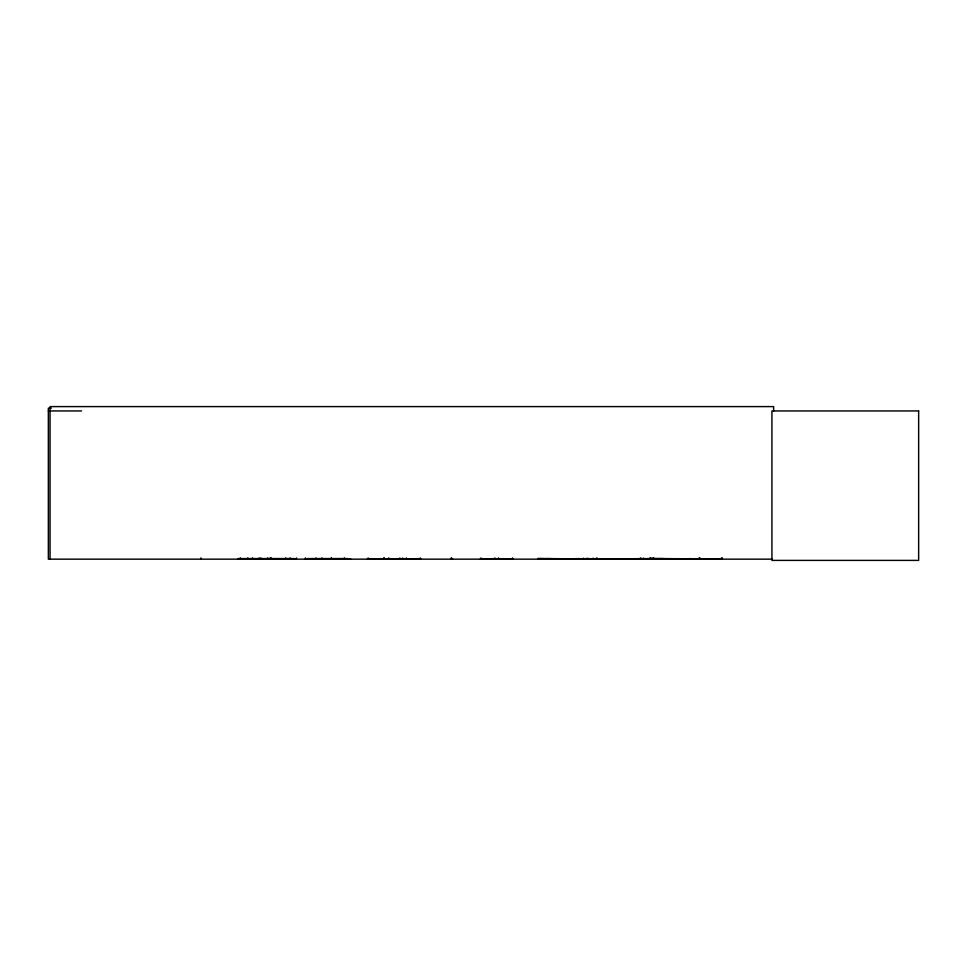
<?xml version="1.0" encoding="UTF-8"?>
<svg xmlns="http://www.w3.org/2000/svg" width="967" height="967" viewBox="0 0 967 967"><rect width="100%" height="100%" fill="white"/><g stroke="black" fill="none" stroke-linecap="round" stroke-linejoin="round"><path stroke-width="1.45" d="M321.914 558.962L344.337 558.853M588.565 559.047L538.22 558.467L538.027 559.095L722.325 559.107M538.933 559.083L538.22 558.467M540.71 559.095L540.904 558.467L540.19 559.095M548.349 558.769L548.531 559.047M549.776 559.095L549.969 558.467L550.32 559.131M550.694 559.083L550.513 558.769M576.272 559.083L576.078 558.467L576.803 559.047M578.447 559.083L578.242 558.467L578.967 559.047M583.198 559.119L583.488 558.177L584.576 559.047M583.778 559.095L653.861 558.563M585.688 558.769L586.014 559.131M585.99 559.095L586.183 558.467L586.486 559.156M586.522 559.119L586.739 558.563M587.029 559.095L587.513 558.177L587.984 559.095L588.347 558.467M593.883 558.612L594.161 559.047M596.035 559.119L596.325 558.177L596.844 559.156L597.135 558.612M597.388 559.095L597.098 558.177L596.579 559.144L596.288 558.612M641.326 559.047L641.012 558.177L640.505 559.144L640.239 558.563M643.2 559.119L643.49 558.177L644.578 559.047M649.546 559.119L649.836 558.177L650.537 558.769M649.8 559.095L649.993 558.467L700.326 559.047M650.682 559.119L650.501 558.467M651.963 559.095L653.076 558.177L653.402 559.047M654.176 559.047L653.849 558.177L653.547 559.059M659.385 559.095L660.098 558.467L659.905 559.095M662.069 559.095L662.262 558.467L661.549 559.095M688.045 559.083L687.875 558.769M688.226 559.095L688.395 558.769M697.461 558.769L698.162 559.047M699.407 559.095L700.12 558.467M538.244 558.769L588.347 558.733M587.863 558.769L588.154 559.095M641.061 558.612L640.77 559.156L640.239 558.177L639.949 559.119M649.788 558.612L722.325 558.853M690.341 559.095L690.015 558.467L689.809 559.059M690.511 558.769L690.365 559.131M480.792 559.011L512.667 559.011M367.943 559.011L420.452 559.011M240.082 559.011L296.277 558.853L238.003 559.083M51.372 408.147L48.35 408.147L48.35 559.156L772.125 559.156M48.35 410.951L81.518 410.951M237.979 558.575L293.702 558.551M307.591 558.575L347.117 558.551M421.032 559.156L367.291 559.156M451.662 559.011L452.737 559.156M480.212 559.107L513.247 559.156M316.378 559.011L305.548 558.853L350.779 559.156M650.827 559.095L650.61 558.177L650.054 559.095M592.783 559.119L593.073 558.177L593.557 559.119M548.156 559.131L547.805 558.467L547.612 559.095M649.993 558.467L650.32 559.119M773.636 411.12L773.636 406.599L50.054 406.599L50.054 559.156M722.325 557.911L722.325 559.156M721.575 557.911L721.575 559.156M699.903 557.911L699.903 559.156M699.153 557.911L699.153 559.156M512.474 557.911L512.474 559.156M498.585 557.911L498.585 559.156M494.886 557.911L494.886 559.156M480.986 557.911L480.986 559.156M451.492 557.911L451.492 559.156M451.347 557.911L451.347 559.156M420.258 557.911L420.258 559.156M406.358 557.911L406.358 559.156M402.659 557.911L402.659 559.156M399.867 557.911L399.867 559.156M388.77 557.911L388.77 559.156M384.213 557.911L384.213 559.156M383.826 557.911L383.826 559.156M368.161 557.911L368.161 559.156M344.337 557.911L344.349 559.156M331.463 557.911L331.463 559.156M331.318 557.911L331.318 559.156M321.914 557.911L321.926 559.156M316.112 557.911L316.112 559.156M305.415 557.911L305.415 559.156M296.41 557.911L296.41 559.156M290.16 557.911L290.16 559.156M285.712 557.911L285.712 559.156M271.34 557.911L271.34 559.156M270.252 557.911L270.264 559.156M267.738 557.911L267.738 559.156M260.933 557.911L260.86 559.156M259.168 557.911L259.168 559.156M252.52 557.911L252.52 559.156M247.842 557.911L247.854 559.156M240.336 557.911L240.336 559.156M200.846 557.911L200.918 559.156M918.65 410.951L771.932 410.951L771.932 560.401L918.65 560.401L918.65 410.951"/></g></svg>
